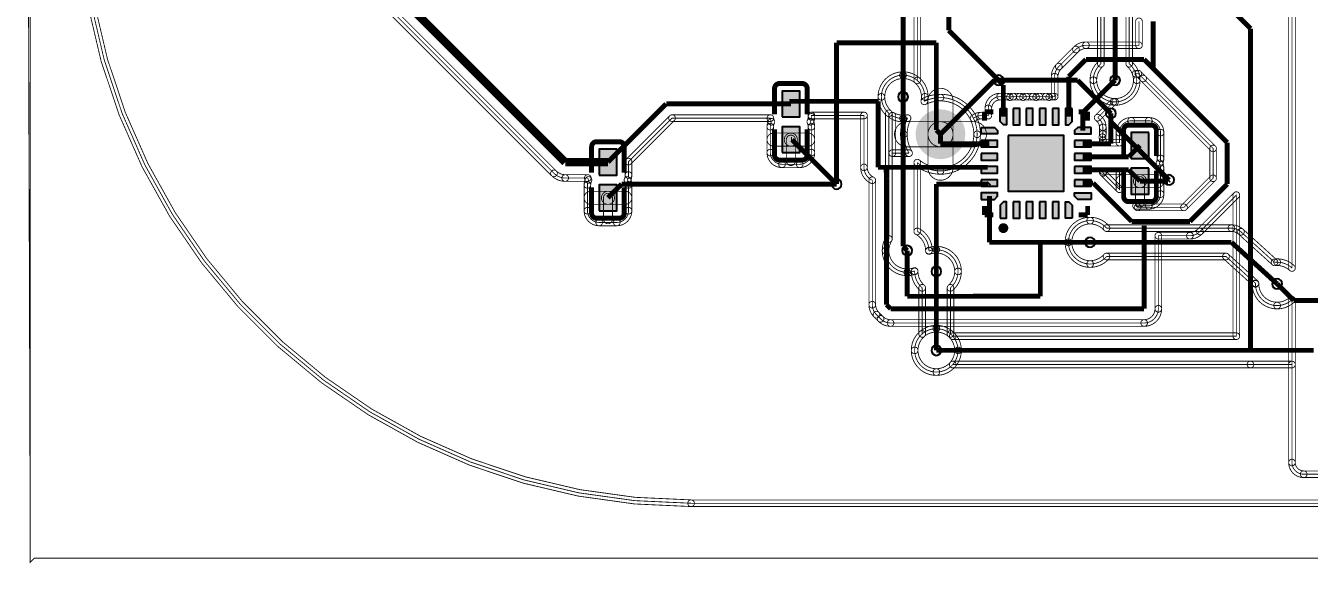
# Model space of a CAD drawing. Header units: millimetres. Extents: x -20.3 to 71.3, y -20.5 to 20.3.
# Drawn here: x -20.33 to 18.89, y -20.48 to -4.05 of the extents above; entities that cross this region are included whole.
import ezdxf

# ---------------------------------------------------------------- set-up
doc = ezdxf.new("R2010")
doc.units = ezdxf.units.MM
for name, color, linetype, true_color in [('Bottom Layer', 7, 'Continuous', 0x0000ff), ('Hole Layer', 7, 'Continuous', 0x222222), ('Top Layer', 7, 'Continuous', 0xff0000), ('Top Silkscreen Layer', 7, 'Continuous', 0xffcc00)]:
    doc.layers.add(name, color=color, linetype=linetype, true_color=true_color)

msp = doc.modelspace()

# ---------------------------------------------------------------- hatches: boundary and pattern name
at = {"layer": 'Bottom Layer'}
msp.add_hatch(color=256, dxfattribs=at).paths.add_polyline_path([(6.858, -7.366, 1), (8.382, -7.366, 1)])
at = {"layer": 'Hole Layer'}
msp.add_hatch(color=256, dxfattribs=at).paths.add_polyline_path([(7.163, -7.366, 1), (8.077, -7.366, 1)])
at = {"layer": 'Top Layer'}
for points in [[(2.778, -6.835), (3.318, -6.835), (3.318, -6.045), (2.778, -6.045)], [(6.858, -7.366, 1), (8.382, -7.366, 1)], [(9.441, -6.575), (9.641, -6.575), (9.641, -7.08), (9.541, -7.081), (9.441, -6.981)], [(9.841, -6.575), (9.841, -7.08), (10.041, -7.08), (10.041, -6.575)], [(10.241, -6.575), (10.241, -7.08), (10.441, -7.08), (10.441, -6.575)], [(10.641, -6.575), (10.641, -7.08), (10.841, -7.08), (10.841, -6.575)], [(11.041, -6.575), (11.041, -7.08), (11.241, -7.08), (11.241, -6.575)], [(11.641, -6.575), (11.441, -6.575), (11.441, -7.08), (11.541, -7.081), (11.641, -6.981)], [(2.778, -7.925), (3.318, -7.925), (3.318, -7.135), (2.778, -7.135)], [(8.861, -7.155), (9.267, -7.155), (9.367, -7.255), (9.366, -7.355), (8.861, -7.355)], [(9.691, -7.405), (9.691, -9.105), (11.391, -9.105), (11.391, -7.405)], [(12.221, -7.155), (11.815, -7.155), (11.715, -7.255), (11.716, -7.355), (12.221, -7.355)], [(13.986, -7.315), (13.446, -7.315), (13.446, -8.105), (13.986, -8.105)], [(-2.81, -8.613), (-2.27, -8.613), (-2.27, -7.823), (-2.81, -7.823)], [(8.861, -7.555), (8.861, -7.755), (9.366, -7.755), (9.366, -7.555)], [(11.716, -7.555), (11.716, -7.755), (12.221, -7.755), (12.221, -7.555)], [(8.861, -7.955), (8.861, -8.155), (9.366, -8.155), (9.366, -7.955)], [(11.716, -7.955), (11.716, -8.155), (12.221, -8.155), (12.221, -7.955)], [(8.861, -8.355), (8.861, -8.555), (9.366, -8.555), (9.366, -8.355)], [(11.716, -8.355), (11.716, -8.555), (12.221, -8.555), (12.221, -8.355)], [(13.986, -8.405), (13.446, -8.405), (13.446, -9.195), (13.986, -9.195)], [(-2.81, -9.703), (-2.27, -9.703), (-2.27, -8.913), (-2.81, -8.913)], [(8.861, -8.755), (8.861, -8.955), (9.366, -8.955), (9.366, -8.755)], [(11.716, -8.755), (11.716, -8.955), (12.221, -8.955), (12.221, -8.755)], [(8.861, -9.355), (9.267, -9.355), (9.367, -9.255), (9.366, -9.155), (8.861, -9.155)], [(12.221, -9.355), (11.816, -9.355), (11.716, -9.255), (11.716, -9.155), (12.221, -9.155)], [(9.441, -9.935), (9.641, -9.935), (9.641, -9.43), (9.541, -9.43), (9.441, -9.53)], [(9.841, -9.43), (9.841, -9.935), (10.041, -9.935), (10.041, -9.43)], [(10.241, -9.43), (10.241, -9.935), (10.441, -9.935), (10.441, -9.43)], [(10.641, -9.43), (10.641, -9.935), (10.841, -9.935), (10.841, -9.43)], [(11.041, -9.43), (11.041, -9.935), (11.241, -9.935), (11.241, -9.43)], [(11.641, -9.935), (11.441, -9.935), (11.441, -9.43), (11.541, -9.43), (11.641, -9.53)]]:
    msp.add_hatch(color=256, dxfattribs=at).paths.add_polyline_path(points)

# ---------------------------------------------------------------- linework, layer by layer
at = {"layer": 'Bottom Layer', "const_width": 0.0254}
msp.add_lwpolyline([(-20.32, 20.32), (71.12, 20.32), (71.12, -20.193), (71.247, -20.32), (-20.066, -20.32), (-20.193, -20.447)], close=True, dxfattribs=at)
for points in [[(0, -18.642, -0.414214), (-18.642, 0, -0.414188), (-0.002, 18.642), (0.392, 18.638), (0.392, 18.638, 0.0013), (0.393, 18.638), (0.393, 18.638, 0.0013), (0.395, 18.638, 0.037953), (0.449, 18.642), (49.999, 18.642), (50.166, 18.641, -0.411609), (68.642, 0, -0.414214), (50, -18.642, -0.000105), (49.992, -18.642), (49.96, -18.642), (49.96, -18.642, 0.000262), (49.96, -18.642, 0.004211), (49.954, -18.642), (0, -18.642)], [(18.258, 16.603, -1), (18.461, 16.603), (18.461, -11.454, -1), (18.258, -11.454)], [(12.291, -5.715, 0.414214), (12.954, -6.378, 0.414214), (13.617, -5.715, 0.218054), (13.387, -5.213), (13.387, -0.306), (15.957, 2.263, 0.378482), (16.538, 2.921, 0.414214), (15.875, 3.584, 0.414214), (15.212, 2.921, 0.060322), (15.231, 2.763), (12.648, 0.179), (12.648, 0.179, 0.198912), (12.521, -0.127), (12.521, -5.213, 0.218054)], [(0, -18.743, -0.414214), (-18.744, 0, -1), (-18.54, 0, 0.414214), (0, -18.54, -1)], [(12.419, -0.127, -1), (12.622, -0.127), (12.622, -5.213, -1), (12.419, -5.213)], [(13.489, -5.213, -1), (13.286, -5.213), (13.286, -0.306, -1), (13.489, -0.306)], [(12.189, -5.715, -0.218054), (12.454, -5.136, -1), (12.587, -5.29, 0.218054), (12.393, -5.715, -1)], [(13.454, -5.136, -0.218054), (13.719, -5.715, -1), (13.515, -5.715, 0.218054), (13.321, -5.29, -1)], [(5.712, -6.223, -0.414214), (6.477, -5.458, -1), (6.477, -5.662, 0.414214), (5.916, -6.223, -1)], [(6.477, -5.458, -0.414214), (7.242, -6.223, -1), (7.038, -6.223, 0.414214), (6.477, -5.662, -1)], [(7.493, -14.633, 0.414214), (8.156, -13.97, 0.218054), (7.926, -13.468), (7.926, -12.059, 0.218054), (8.156, -11.557, 0.414214), (7.493, -10.894, 0.087256), (7.267, -10.934, 0.004464), (7.267, -10.922, 0.279661), (6.91, -10.334), (6.91, -8.233, 0.173292), (7.62, -8.486, 0.414214), (8.74, -7.366, 0.414214), (7.62, -6.246, 0.114824), (7.125, -6.361, 0.052456), (7.14, -6.223, 0.414214), (6.477, -5.56, 0.414214), (5.814, -6.223, 0.218054), (6.044, -6.725), (6.044, -10.567, 0.142027), (5.941, -10.922, 0.414214), (6.604, -11.585, 0.087256), (6.83, -11.545, 0.004464), (6.83, -11.557, 0.218054), (7.06, -12.059), (7.06, -13.468, 0.218054), (6.83, -13.97, 0.414214)], [(12.954, -6.48, -0.414214), (12.189, -5.715, -1), (12.393, -5.715, 0.414214), (12.954, -6.276, -1)], [(13.719, -5.715, -0.414214), (12.954, -6.48, -1), (12.954, -6.276, 0.414214), (13.515, -5.715, -1)], [(5.977, -6.802, -0.218054), (5.712, -6.223, -1), (5.916, -6.223, 0.218054), (6.11, -6.648, -1)], [(7.242, -6.223, -0.052456), (7.225, -6.382, -1), (7.026, -6.34, 0.052456), (7.038, -6.223, -1)], [(7.081, -6.27, -0.114824), (7.62, -6.144, -1), (7.62, -6.347, 0.114824), (7.17, -6.452, -1)], [(8.004, -7.366, -1), (7.236, -7.366), (7.236, -6.345, -1), (8.004, -6.345)], [(7.62, -6.144, -0.414214), (8.842, -7.366, -1), (8.639, -7.366, 0.414214), (7.62, -6.347, -1)], [(5.942, -6.725, -1), (6.145, -6.725), (6.145, -10.567, -1), (5.942, -10.567)], [(7.62, -7.75, -1), (7.62, -6.982), (8.641, -6.982, -1), (8.641, -7.75)], [(7.236, -7.366, -1), (8.004, -7.366), (8.004, -8.387, -1), (7.236, -8.387)], [(8.842, -7.366, -0.414214), (7.62, -8.588, -1), (7.62, -8.385, 0.414214), (8.639, -7.366, -1)], [(6.809, -8.233, -1), (7.012, -8.233), (7.012, -10.334, -1), (6.809, -10.334)], [(7.62, -8.588, -0.173292), (6.846, -8.311, -1), (6.975, -8.154, 0.173292), (7.62, -8.385, -1)], [(11.427, -10.668, -0.414214), (12.192, -9.903, -1), (12.192, -10.107, 0.414214), (11.631, -10.668, -1)], [(12.192, -9.903, -0.218054), (12.771, -10.168, -1), (12.617, -10.301, 0.218054), (12.192, -10.107, -1)], [(12.694, -10.336, -1), (12.694, -10.133), (16.51, -10.133, -1), (16.51, -10.336)], [(16.51, -10.133, -0.186576), (16.87, -10.272, -1), (16.733, -10.423, 0.186576), (16.51, -10.336, -1)], [(5.839, -10.922, -0.142027), (5.958, -10.513, -1), (6.13, -10.622, 0.142027), (6.043, -10.922, -1)], [(6.957, -10.244, -0.279661), (7.369, -10.922, -1), (7.165, -10.922, 0.279661), (6.863, -10.424, -1)], [(12.192, -11.433, -0.414214), (11.427, -10.668, -1), (11.631, -10.668, 0.414214), (12.192, -11.229, -1)], [(16.733, -10.423, -1), (16.87, -10.272), (17.895, -11.205, -1), (17.759, -11.355)], [(16.733, -10.423, -1), (16.87, -10.272), (16.87, -10.272, -1), (16.733, -10.423)], [(6.604, -11.687, -0.414214), (5.839, -10.922, -1), (6.043, -10.922, 0.414214), (6.604, -11.483, -1)], [(7.232, -10.838, -0.087256), (7.493, -10.792, -1), (7.493, -10.996, 0.087256), (7.302, -11.029, -1)], [(7.369, -10.922, -0.004464), (7.368, -10.936, -1), (7.165, -10.932, 0.004464), (7.165, -10.922, -1)], [(7.493, -10.792, -0.414214), (8.258, -11.557, -1), (8.054, -11.557, 0.414214), (7.493, -10.996, -1)], [(12.771, -11.168, -0.218054), (12.192, -11.433, -1), (12.192, -11.229, 0.218054), (12.617, -11.035, -1)], [(12.694, -11.203, -1), (12.694, -11), (16.343, -11, -1), (16.343, -11.203)], [(16.274, -11.176, -1), (16.411, -11.026), (17.313, -11.846, -1), (17.176, -11.996)], [(17.815, -11.179, -0.030247), (17.907, -11.173, -1), (17.907, -11.377, 0.030247), (17.839, -11.381, -1)], [(17.907, -11.173, -0.190249), (18.429, -11.38, -1), (18.29, -11.528, 0.190249), (17.907, -11.377, -1)], [(6.865, -11.641, -0.087256), (6.604, -11.687, -1), (6.604, -11.483, 0.087256), (6.796, -11.45, -1)], [(6.728, -11.557, -0.004464), (6.729, -11.543, -1), (6.932, -11.547, 0.004464), (6.932, -11.557, -1)], [(6.993, -12.136, -0.218054), (6.728, -11.557, -1), (6.932, -11.557, 0.218054), (7.126, -11.982, -1)], [(8.258, -11.557, -0.218054), (7.993, -12.136, -1), (7.86, -11.982, 0.218054), (8.054, -11.557, -1)], [(6.958, -12.059, -1), (7.161, -12.059), (7.161, -13.468, -1), (6.958, -13.468)], [(8.028, -13.468, -1), (7.825, -13.468), (7.825, -12.059, -1), (8.028, -12.059)], [(17.142, -11.938, -0.006445), (17.143, -11.918, -1), (17.346, -11.924, 0.006445), (17.346, -11.938, -1)], [(17.907, -12.703, -0.414214), (17.142, -11.938, -1), (17.346, -11.938, 0.414214), (17.907, -12.499, -1)], [(18.429, -12.496, -0.190249), (17.907, -12.703, -1), (17.907, -12.499, 0.190249), (18.29, -12.348, -1)], [(18.258, -12.422, -1), (18.461, -12.422), (18.461, -17.397, -1), (18.258, -17.397)], [(6.728, -13.97, -0.218054), (6.993, -13.391, -1), (7.126, -13.545, 0.218054), (6.932, -13.97, -1)], [(7.993, -13.391, -0.218054), (8.258, -13.97, -1), (8.054, -13.97, 0.218054), (7.86, -13.545, -1)], [(7.493, -14.735, -0.414214), (6.728, -13.97, -1), (6.932, -13.97, 0.414214), (7.493, -14.531, -1)], [(8.258, -13.97, -0.414214), (7.493, -14.735, -1), (7.493, -14.531, 0.414214), (8.054, -13.97, -1)], [(18.461, -17.397, -1), (18.258, -17.397), (18.258, -17.397, -1), (18.461, -17.397)], [(18.718, -17.857, -0.414214), (18.258, -17.397, -1), (18.461, -17.397, 0.414214), (18.718, -17.654, -1)], [(18.718, -17.857, -1), (18.718, -17.654), (18.718, -17.654, -1), (18.718, -17.857)], [(18.718, -17.857, -1), (18.718, -17.654), (40.718, -17.654, -1), (40.718, -17.857)], [(0, -18.743, -1), (0, -18.54), (49.954, -18.54, -1), (49.954, -18.743)], [(0, -18.743, -1), (0, -18.54), (0, -18.54, -1), (0, -18.743)]]:
    msp.add_lwpolyline(points, format="xyb", close=True, dxfattribs=at)
msp.add_lwpolyline([(18.36, 16.603), (18.36, -11.454, 0.190249), (17.907, -11.275, 0.030247), (17.827, -11.28), (16.801, -10.348), (16.801, -10.348, 0.186576), (16.51, -10.235), (12.694, -10.235, 0.218054), (12.192, -10.005, 0.414214), (11.529, -10.668, 0.414214), (12.192, -11.331, 0.218054), (12.694, -11.101), (16.343, -11.101), (17.244, -11.921, 0.006445), (17.244, -11.938, 0.414214), (17.907, -12.601, 0.190249), (18.36, -12.422), (18.36, -17.397), (18.36, -17.397, 0.414214), (18.718, -17.755), (18.718, -17.755), (40.718, -17.755)], format="xyb", dxfattribs=at)
at = {"layer": 'Bottom Layer', "const_width": 0.15}
for points in [[(12.954, -5.715), (12.954, -0.127)], [(4.445, -8.89), (4.445, -4.572)], [(4.445, -4.572), (7.493, -4.572)], [(7.493, -4.572), (7.493, -7.239)], [(7.62, -7.366), (9.271, -5.715)], [(9.271, -5.715), (9.398, -5.715)], [(9.398, -5.715), (11.811, -5.715)], [(11.811, -5.715), (12.827, -6.731)], [(6.477, -6.223), (6.477, -10.795)], [(12.827, -6.731), (12.827, -6.985)], [(12.827, -6.985), (14.605, -8.763)], [(7.493, -7.239), (7.62, -7.366)], [(6.477, -10.795), (6.604, -10.922)], [(12.192, -10.668), (16.51, -10.668)], [(16.51, -10.668), (17.907, -11.938)], [(7.493, -11.557), (7.493, -13.97)]]:
    msp.add_lwpolyline(points, dxfattribs=at)
at = {"layer": 'Hole Layer'}
for points in [[(9.246, -5.715, 1), (9.55, -5.715, 1)], [(12.802, -5.715, 1), (13.106, -5.715, 1)], [(6.325, -6.223, 1), (6.629, -6.223, 1)], [(12.675, -6.731, 1), (12.979, -6.731, 1)], [(14.453, -8.763, 1), (14.757, -8.763, 1)], [(4.293, -8.89, 1), (4.597, -8.89, 1)], [(12.04, -10.668, 1), (12.344, -10.668, 1)], [(6.452, -10.922, 1), (6.756, -10.922, 1)], [(7.341, -11.557, 1), (7.645, -11.557, 1)], [(7.341, -13.97, 1), (7.645, -13.97, 1)]]:
    msp.add_lwpolyline(points, format="xyb", close=True, dxfattribs=at)
msp.add_lwpolyline([(17.755, -11.938, 1), (18.059, -11.938), (18.059, -11.938, 1), (17.755, -11.938)], format="xyb", dxfattribs=at)
at = {"layer": 'Top Layer', "const_width": 0.0254}
msp.add_lwpolyline([(-20.193, 20.32), (71.247, 20.32), (71.247, -20.32), (-20.066, -20.32), (-20.193, -20.447)], close=True, dxfattribs=at)
for points in [[(0, -18.642, -0.414214), (-18.642, 0, -0.414188), (-0.002, 18.642), (0.392, 18.638), (0.392, 18.638, 0.0013), (0.393, 18.638), (0.393, 18.638, 0.0013), (0.395, 18.638, 0.037953), (0.449, 18.642), (49.999, 18.642), (50.166, 18.641, -0.411609), (68.642, 0, -0.414214), (50, -18.642, -0.000105), (49.992, -18.642), (49.96, -18.642), (49.96, -18.642, 0.000262), (49.96, -18.642, 0.004211), (49.954, -18.642), (0, -18.642)], [(7.012, -5.721, -1), (6.809, -5.721), (6.809, 2.298, -1), (7.012, 2.298)], [(0, -18.743, -0.414214), (-18.744, 0, -1), (-18.54, 0, 0.414214), (0, -18.54, -1)], [(-10.119, -2.776, -1), (-9.975, -2.632), (-4.118, -8.489, -1), (-4.262, -8.633)], [(13.583, -3.916, -1), (13.786, -3.916), (13.786, -4.647, -1), (13.583, -4.647)], [(11.307, -5.37, -1), (11.163, -5.226), (11.687, -4.702, -1), (11.831, -4.846)], [(11.687, -4.702, -0.198912), (12.065, -4.545, -1), (12.065, -4.748, 0.198912), (11.831, -4.846, -1)], [(11.831, -4.846, -1), (11.687, -4.702), (11.687, -4.702, -1), (11.831, -4.846)], [(12.065, -4.748, -1), (12.065, -4.545), (13.684, -4.545, -1), (13.684, -4.748)], [(12.065, -4.748, -1), (12.065, -4.545), (12.065, -4.545, -1), (12.065, -4.748)], [(11.006, -5.604, -0.198912), (11.163, -5.226, -1), (11.307, -5.37, 0.198912), (11.209, -5.604, -1)], [(11.006, -5.604, -1), (11.209, -5.604), (11.209, -6.217, -1), (11.006, -6.217)], [(11.307, -5.37, -1), (11.163, -5.226), (11.163, -5.226, -1), (11.307, -5.37)], [(13.682, -5.482, -0.077503), (13.719, -5.715, -1), (13.515, -5.715, 0.077503), (13.489, -5.544, -1)], [(13.585, -5.615, -1), (13.585, -5.412), (13.664, -5.412, -1), (13.664, -5.615)], [(13.592, -5.585, -1), (13.735, -5.441), (13.883, -5.589, -1), (13.739, -5.733)], [(6.977, -5.644, -0.218054), (7.242, -6.223, -1), (7.038, -6.223, 0.218054), (6.844, -5.798, -1)], [(15.95, -8.711), (15.061, -9.6), (13.641, -9.6), (13.595, -9.553), (13.986, -9.553, 0.414214), (14.344, -9.195), (14.344, -8.405, 0.108489), (14.311, -8.255, 0.108489), (14.344, -8.105), (14.344, -7.315, 0.414214), (13.986, -6.957), (13.446, -6.957, 0.414214), (13.088, -7.315), (13.088, -7.622), (12.579, -7.622), (12.579, -7.555, 0.070896), (12.565, -7.455, 0.07083), (12.579, -7.355), (12.579, -7.155, 0.248197), (12.423, -6.859), (12.905, -6.376, 0.018345), (12.954, -6.378, 0.414214), (13.617, -5.715, 0.077503), (13.585, -5.513), (13.664, -5.513), (13.811, -5.661), (15.95, -7.799)], [(13.719, -5.715, -0.414214), (12.954, -6.48, -1), (12.954, -6.276, 0.414214), (13.515, -5.715, -1)], [(13.739, -5.733, -1), (13.883, -5.589), (16.022, -7.728, -1), (15.878, -7.871)], [(7.242, -6.223, -0.052456), (7.225, -6.382, -1), (7.026, -6.34, 0.052456), (7.038, -6.223, -1)], [(7.081, -6.27, -0.114824), (7.62, -6.144, -1), (7.62, -6.347, 0.114824), (7.17, -6.452, -1)], [(8.004, -7.366, -1), (7.236, -7.366), (7.236, -6.345, -1), (8.004, -6.345)], [(7.62, -6.144, -0.288479), (8.722, -6.837, -1), (8.538, -6.925, 0.288479), (7.62, -6.347, -1)], [(8.981, -6.575, -0.414214), (9.441, -6.115, -1), (9.441, -6.318, 0.414214), (9.184, -6.575, -1)], [(9.441, -6.318, -1), (9.441, -6.115), (9.641, -6.115, -1), (9.641, -6.318)], [(9.441, -6.318, -1), (9.441, -6.115), (9.441, -6.115, -1), (9.441, -6.318)], [(9.641, -6.115, -0.070883), (9.769, -6.134, -1), (9.713, -6.329, 0.070883), (9.641, -6.318, -1)], [(9.641, -6.318, -1), (9.641, -6.115), (9.641, -6.115, -1), (9.641, -6.318)], [(9.713, -6.134, -0.070883), (9.841, -6.115, -1), (9.841, -6.318, 0.070883), (9.769, -6.329, -1)], [(9.841, -6.318, -1), (9.841, -6.115), (10.041, -6.115, -1), (10.041, -6.318)], [(9.841, -6.318, -1), (9.841, -6.115), (9.841, -6.115, -1), (9.841, -6.318)], [(10.041, -6.115, -0.070883), (10.169, -6.134, -1), (10.113, -6.329, 0.070883), (10.041, -6.318, -1)], [(10.041, -6.318, -1), (10.041, -6.115), (10.041, -6.115, -1), (10.041, -6.318)], [(10.113, -6.134, -0.070883), (10.241, -6.115, -1), (10.241, -6.318, 0.070883), (10.169, -6.329, -1)], [(10.241, -6.318, -1), (10.241, -6.115), (10.441, -6.115, -1), (10.441, -6.318)], [(10.241, -6.318, -1), (10.241, -6.115), (10.241, -6.115, -1), (10.241, -6.318)], [(10.441, -6.115, -0.070791), (10.569, -6.134, -1), (10.513, -6.329, 0.070791), (10.441, -6.318, -1)], [(10.441, -6.318, -1), (10.441, -6.115), (10.441, -6.115, -1), (10.441, -6.318)], [(10.513, -6.134, -0.070791), (10.641, -6.115, -1), (10.641, -6.318, 0.070791), (10.569, -6.329, -1)], [(10.641, -6.318, -1), (10.641, -6.115), (10.841, -6.115, -1), (10.841, -6.318)], [(10.641, -6.318, -1), (10.641, -6.115), (10.641, -6.115, -1), (10.641, -6.318)], [(10.841, -6.115, -0.070883), (10.969, -6.134, -1), (10.913, -6.329, 0.070883), (10.841, -6.318, -1)], [(10.841, -6.318, -1), (10.841, -6.115), (10.841, -6.115, -1), (10.841, -6.318)], [(10.913, -6.134, -0.070883), (11.041, -6.115, -1), (11.041, -6.318, 0.070883), (10.969, -6.329, -1)], [(11.041, -6.318, -1), (11.041, -6.115), (11.108, -6.115, -1), (11.108, -6.318)], [(11.041, -6.318, -1), (11.041, -6.115), (11.041, -6.115, -1), (11.041, -6.318)], [(12.494, -6.931, -1), (12.351, -6.787), (12.834, -6.304, -1), (12.977, -6.448)], [(12.954, -6.48, -0.018345), (12.898, -6.477, -1), (12.913, -6.275, 0.018345), (12.954, -6.276, -1)], [(8.981, -6.575, -1), (9.184, -6.575), (9.184, -6.797, -1), (8.981, -6.797)], [(-1.84, -8.274, -1), (-1.984, -8.131), (-0.654, -6.801, -1), (-0.511, -6.945)], [(-0.583, -6.975, -1), (-0.583, -6.771), (2.422, -6.771, -1), (2.422, -6.975)], [(2.318, -7.135, -0.108489), (2.361, -6.942, -1), (2.545, -7.028, 0.108489), (2.521, -7.135, -1)], [(2.318, -7.135, -1), (2.521, -7.135), (2.521, -7.135, -1), (2.318, -7.135)], [(2.318, -7.135, -1), (2.521, -7.135), (2.521, -7.925, -1), (2.318, -7.925)], [(2.361, -7.028, -0.081604), (2.321, -6.884, -1), (2.523, -6.862, 0.081604), (2.545, -6.942, -1)], [(3.778, -6.835, -0.108489), (3.735, -7.028, -1), (3.551, -6.942, 0.108489), (3.575, -6.835, -1)], [(3.735, -6.942, -0.108489), (3.778, -7.135, -1), (3.575, -7.135, 0.108489), (3.551, -7.028, -1)], [(3.778, -6.835, -1), (3.575, -6.835), (3.575, -6.793, -1), (3.778, -6.793)], [(3.676, -6.895, -1), (3.676, -6.692), (5.282, -6.692, -1), (5.282, -6.895)], [(3.778, -6.835, -1), (3.575, -6.835), (3.575, -6.835, -1), (3.778, -6.835)], [(3.778, -7.925, -1), (3.575, -7.925), (3.575, -7.135, -1), (3.778, -7.135)], [(3.778, -7.135, -1), (3.575, -7.135), (3.575, -7.135, -1), (3.778, -7.135)], [(5.18, -6.793, -1), (5.383, -6.793), (5.383, -8.377, -1), (5.18, -8.377)], [(6.25, -7.944, -1), (6.047, -7.944), (6.047, -6.799, -1), (6.25, -6.799)], [(6.477, -6.988, -0.130494), (6.098, -6.887, -1), (6.199, -6.71, 0.130494), (6.477, -6.784, -1)], [(6.5, -7.366, 0.136321), (6.66, -7.944), (6.148, -7.944), (6.148, -6.799, 0.130494), (6.477, -6.886, 0.052456), (6.615, -6.871, 0.114824)], [(6.599, -7.75, -1), (6.599, -6.982), (7.62, -6.982, -1), (7.62, -7.75)], [(6.636, -6.971, -0.052456), (6.477, -6.988, -1), (6.477, -6.784, 0.052456), (6.594, -6.772, -1)], [(6.398, -7.366, -0.114824), (6.524, -6.827, -1), (6.706, -6.916, 0.114824), (6.601, -7.366, -1)], [(8.564, -6.804, -0.177186), (8.861, -6.695, -1), (8.861, -6.898, 0.177186), (8.695, -6.959, -1)], [(8.861, -6.898, -1), (8.861, -6.695), (9.083, -6.695, -1), (9.083, -6.898)], [(8.861, -6.898, -1), (8.861, -6.695), (8.861, -6.695, -1), (8.861, -6.898)], [(12.48, -6.775, -0.248197), (12.681, -7.155, -1), (12.478, -7.155, 0.248197), (12.365, -6.943, -1)], [(12.681, -7.355, -1), (12.478, -7.355), (12.478, -7.155, -1), (12.681, -7.155)], [(12.986, -7.315, -0.414214), (13.446, -6.855, -1), (13.446, -7.058, 0.414214), (13.189, -7.315, -1)], [(13.446, -7.058, -1), (13.446, -6.855), (13.986, -6.855, -1), (13.986, -7.058)], [(13.986, -6.855, -0.414214), (14.446, -7.315, -1), (14.243, -7.315, 0.414214), (13.986, -7.058, -1)], [(2.519, -7.73, -1), (2.519, -7.33), (3.048, -7.33, -1), (3.048, -7.73)], [(3.048, -7.73, -1), (3.048, -7.33), (3.577, -7.33, -1), (3.577, -7.73)], [(2.91, -7.53, -1), (3.186, -7.53), (3.186, -8.184, -1), (2.91, -8.184)], [(6.573, -7.996, -0.136321), (6.398, -7.366, -1), (6.601, -7.366, 0.136321), (6.747, -7.891, -1)], [(12.681, -7.355, -0.07083), (12.662, -7.483, -1), (12.467, -7.427, 0.07083), (12.478, -7.355, -1)], [(12.662, -7.427, -0.070896), (12.681, -7.555, -1), (12.478, -7.555, 0.070896), (12.467, -7.483, -1)], [(12.681, -7.622, -1), (12.478, -7.622), (12.478, -7.555, -1), (12.681, -7.555)], [(12.986, -7.315, -1), (13.189, -7.315), (13.189, -7.622, -1), (12.986, -7.622)], [(14.243, -7.315, -1), (14.446, -7.315), (14.446, -8.105, -1), (14.243, -8.105)], [(2.318, -7.925, -1), (2.521, -7.925), (2.521, -7.925, -1), (2.318, -7.925)], [(2.778, -8.385, -0.414214), (2.318, -7.925, -1), (2.521, -7.925, 0.414214), (2.778, -8.182, -1)], [(3.778, -7.925, -0.414214), (3.318, -8.385, -1), (3.318, -8.182, 0.414214), (3.575, -7.925, -1)], [(3.778, -7.925, -1), (3.575, -7.925), (3.575, -7.925, -1), (3.778, -7.925)], [(6.148, -8.045, -1), (6.148, -7.842), (6.66, -7.842, -1), (6.66, -8.045)], [(12.579, -7.724, -1), (12.579, -7.52), (13.088, -7.52, -1), (13.088, -7.724)], [(15.848, -7.799, -1), (16.051, -7.799), (16.051, -8.711, -1), (15.848, -8.711)], [(-1.81, -8.613, -1), (-2.013, -8.613), (-2.013, -8.202, -1), (-1.81, -8.202)], [(2.778, -8.385, -1), (2.778, -8.182), (3.318, -8.182, -1), (3.318, -8.385)], [(14.446, -8.105, -0.108489), (14.403, -8.298, -1), (14.219, -8.212, 0.108489), (14.243, -8.105, -1)], [(14.403, -8.212, -0.108489), (14.446, -8.405, -1), (14.243, -8.405, 0.108489), (14.219, -8.298, -1)], [(-4.262, -8.633, -1), (-4.118, -8.489), (-4.118, -8.489, -1), (-4.262, -8.633)], [(-3.847, -8.805, -0.198912), (-4.262, -8.633, -1), (-4.118, -8.489, 0.198912), (-3.847, -8.601, -1)], [(-3.847, -8.805, -1), (-3.847, -8.601), (-3.847, -8.601, -1), (-3.847, -8.805)], [(-3.847, -8.805, -1), (-3.847, -8.601), (-3.157, -8.601, -1), (-3.157, -8.805)], [(-3.227, -8.806, -0.044527), (-3.255, -8.729, -1), (-3.058, -8.678, 0.044527), (-3.043, -8.72, -1)], [(-1.81, -8.613, -0.108489), (-1.853, -8.806, -1), (-2.037, -8.72, 0.108489), (-2.013, -8.613, -1)], [(5.18, -8.377, -1), (5.383, -8.377), (5.383, -8.377, -1), (5.18, -8.377)], [(5.494, -8.864, -0.294169), (5.18, -8.377, -1), (5.383, -8.377, 0.294169), (5.578, -8.679, -1)], [(12.681, -8.538, -1), (12.478, -8.538), (12.478, -8.488, -1), (12.681, -8.488)], [(12.579, -8.59, -1), (12.579, -8.387), (13.088, -8.387, -1), (13.088, -8.59)], [(12.648, -8.464, -0.00891), (12.662, -8.477, -1), (12.518, -8.621, 0.00891), (12.51, -8.612, -1)], [(12.518, -8.621, -1), (12.662, -8.477), (13.16, -8.974, -1), (13.016, -9.118)], [(12.518, -8.621, -1), (12.662, -8.477), (12.662, -8.477, -1), (12.518, -8.621)], [(13.088, -9.046), (12.59, -8.549), (12.59, -8.549, 0.00891), (12.579, -8.538), (12.579, -8.488), (13.088, -8.488)], [(12.986, -8.488, -1), (13.189, -8.488), (13.189, -9.046, -1), (12.986, -9.046)], [(13.187, -9, -1), (13.187, -8.6), (13.716, -8.6, -1), (13.716, -9)], [(13.716, -9, -1), (13.716, -8.6), (14.245, -8.6, -1), (14.245, -9)], [(14.446, -9.195, -1), (14.243, -9.195), (14.243, -8.405, -1), (14.446, -8.405)], [(15.132, -9.672, -1), (14.989, -9.528), (15.878, -8.639, -1), (16.022, -8.782)], [(-3.27, -8.913, -0.108489), (-3.227, -8.72, -1), (-3.043, -8.806, 0.108489), (-3.067, -8.913, -1)], [(-3.067, -9.703, -1), (-3.27, -9.703), (-3.27, -8.913, -1), (-3.067, -8.913)], [(-1.853, -8.72, -0.108489), (-1.81, -8.913, -1), (-2.013, -8.913, 0.108489), (-2.037, -8.806, -1)], [(-1.81, -9.703, -1), (-2.013, -9.703), (-2.013, -8.913, -1), (-1.81, -8.913)], [(5.434, -8.771, -1), (5.637, -8.771), (5.637, -12.573, -1), (5.434, -12.573)], [(13.578, -8.8, -1), (13.854, -8.8), (13.854, -9.454, -1), (13.578, -9.454)], [(-3.069, -9.508, -1), (-3.069, -9.108), (-2.54, -9.108, -1), (-2.54, -9.508)], [(-2.54, -9.508, -1), (-2.54, -9.108), (-2.011, -9.108, -1), (-2.011, -9.508)], [(-2.678, -9.308, -1), (-2.402, -9.308), (-2.402, -9.962, -1), (-2.678, -9.962)], [(14.446, -9.195, -0.414214), (13.986, -9.655, -1), (13.986, -9.452, 0.414214), (14.243, -9.195, -1)], [(15.618, -10.411, -1), (15.474, -10.267), (16.587, -9.155, -1), (16.731, -9.298)], [(16.558, -9.226, -1), (16.761, -9.226), (16.761, -13.537, -1), (16.558, -13.537)], [(-2.81, -10.163, -0.414214), (-3.27, -9.703, -1), (-3.067, -9.703, 0.414214), (-2.81, -9.96, -1)], [(-1.81, -9.703, -0.414214), (-2.27, -10.163, -1), (-2.27, -9.96, 0.414214), (-2.013, -9.703, -1)], [(13.523, -9.625, -1), (13.667, -9.481), (13.713, -9.528, -1), (13.57, -9.672)], [(13.595, -9.655, -1), (13.595, -9.452), (13.986, -9.452, -1), (13.986, -9.655)], [(13.641, -9.701, -1), (13.641, -9.498), (15.061, -9.498, -1), (15.061, -9.701)], [(-2.81, -10.163, -1), (-2.81, -9.96), (-2.27, -9.96, -1), (-2.27, -10.163)], [(14.378, -12.7, -1), (14.175, -12.7), (14.175, -10.466, -1), (14.378, -10.466)], [(14.276, -10.568, -1), (14.276, -10.365), (15.24, -10.365, -1), (15.24, -10.568)], [(15.618, -10.411, -0.198912), (15.24, -10.568, -1), (15.24, -10.365, 0.198912), (15.474, -10.267, -1)], [(15.24, -10.568, -1), (15.24, -10.365), (15.24, -10.365, -1), (15.24, -10.568)], [(5.434, -12.573, -1), (5.637, -12.573), (5.637, -12.573, -1), (5.434, -12.573)], [(5.591, -12.951, -0.198912), (5.434, -12.573, -1), (5.637, -12.573, 0.198912), (5.735, -12.807, -1)], [(5.591, -12.951, -1), (5.735, -12.807), (5.862, -12.934, -1), (5.718, -13.078)], [(5.718, -13.078, -1), (5.862, -12.934), (5.862, -12.934, -1), (5.718, -13.078)], [(6.096, -13.235, -0.198912), (5.718, -13.078, -1), (5.862, -12.934, 0.198912), (6.096, -13.032, -1)], [(14.378, -12.7, -0.414214), (13.843, -13.235, -1), (13.843, -13.032, 0.414214), (14.175, -12.7, -1)], [(6.096, -13.235, -1), (6.096, -13.032), (13.843, -13.032, -1), (13.843, -13.235)], [(6.728, -13.97, -0.414214), (7.493, -13.205, -1), (7.493, -13.409, 0.414214), (6.932, -13.97, -1)], [(7.493, -13.205, -0.218054), (8.072, -13.47, -1), (7.918, -13.603, 0.218054), (7.493, -13.409, -1)], [(13.843, -13.235, -1), (13.843, -13.032), (13.843, -13.032, -1), (13.843, -13.235)], [(7.995, -13.638, -1), (7.995, -13.435), (16.659, -13.435, -1), (16.659, -13.638)], [(7.493, -14.735, -0.414214), (6.728, -13.97, -1), (6.932, -13.97, 0.414214), (7.493, -14.531, -1)], [(8.072, -14.47, -0.218054), (7.493, -14.735, -1), (7.493, -14.531, 0.218054), (7.918, -14.337, -1)], [(7.995, -14.505, -1), (7.995, -14.302), (17.092, -14.302, -1), (17.092, -14.505)], [(17.092, -14.505, -1), (17.092, -14.302), (18.36, -14.302, -1), (18.36, -14.505)], [(18.258, -14.403, -1), (18.461, -14.403), (18.461, -17.397, -1), (18.258, -17.397)], [(18.461, -17.397, -1), (18.258, -17.397), (18.258, -17.397, -1), (18.461, -17.397)], [(18.718, -17.857, -0.414214), (18.258, -17.397, -1), (18.461, -17.397, 0.414214), (18.718, -17.654, -1)], [(18.718, -17.857, -1), (18.718, -17.654), (18.718, -17.654, -1), (18.718, -17.857)], [(18.718, -17.857, -1), (18.718, -17.654), (40.718, -17.654, -1), (40.718, -17.857)], [(0, -18.743, -1), (0, -18.54), (49.954, -18.54, -1), (49.954, -18.743)], [(0, -18.743, -1), (0, -18.54), (0, -18.54, -1), (0, -18.743)]]:
    msp.add_lwpolyline(points, format="xyb", close=True, dxfattribs=at)
at = {"layer": 'Top Layer'}
for points, const_width in [([(7.874, 3.556), (7.874, -4.191)], 0.15), ([(6.477, 3.429), (6.477, -6.223)], 0.15), ([(-9.704, -2.361), (-3.847, -8.218)], 0.254), ([(17.092, -4.138), (16.002, -3.048)], 0.15), ([(14.118, -5.355), (14.118, -3.916)], 0.15), ([(7.874, -4.191), (9.398, -5.715)], 0.15), ([(17.092, -13.97), (17.092, -4.138)], 0.15), ([(11.541, -5.604), (12.065, -5.08)], 0.15), ([(12.065, -5.08), (13.843, -5.08)], 0.15), ([(13.843, -5.08), (16.383, -7.62)], 0.15), ([(9.541, -5.858), (9.398, -5.715)], 0.15), ([(9.541, -6.828), (9.541, -5.858)], 0.15), ([(11.541, -6.828), (11.541, -5.604)], 0.15), ([(11.969, -6.701), (12.954, -5.715)], 0.15), ([(-2.54, -8.218), (-0.762, -6.44)], 0.15), ([(-0.762, -6.44), (3.048, -6.44)], 0.15), ([(3, -6.36), (5.715, -6.36)], 0.15), ([(5.715, -6.36), (5.715, -8.377)], 0.15), ([(11.969, -7.255), (11.969, -6.701)], 0.15), ([(12.827, -7.656), (12.827, -6.731)], 0.15), ([(7.62, -7.656), (7.62, -7.366)], 0.15), ([(3.048, -7.53), (3.085, -7.53)], 0.15), ([(3.085, -7.53), (4.445, -8.89)], 0.15), ([(9.114, -7.656), (7.62, -7.656)], 0.15), ([(11.969, -7.656), (12.827, -7.656)], 0.15), ([(13.371, -8.055), (13.716, -7.71)], 0.15), ([(16.383, -7.62), (16.383, -8.89)], 0.15), ([(-3.847, -8.218), (-2.54, -8.218)], 0.254), ([(11.969, -8.055), (13.371, -8.055)], 0.15), ([(5.715, -8.377), (9.065, -8.377)], 0.15), ([(5.959, -8.377), (5.969, -8.709)], 0.15), ([(11.969, -8.455), (13.371, -8.455)], 0.15), ([(13.371, -8.455), (13.716, -8.8)], 0.15), ([(-2.54, -9.308), (-2.122, -8.89)], 0.15), ([(-2.122, -8.89), (4.445, -8.89)], 0.15), ([(5.969, -8.709), (5.969, -12.573)], 0.15), ([(9.078, -8.89), (7.493, -8.89)], 0.15), ([(7.493, -8.89), (7.493, -11.557)], 0.15), ([(9.114, -8.855), (9.078, -8.89)], 0.15), ([(12.284, -8.855), (11.969, -8.855)], 0.15), ([(13.462, -10.033), (12.284, -8.855)], 0.15), ([(13.716, -8.8), (14.568, -8.8)], 0.15), ([(14.568, -8.8), (14.605, -8.763)], 0.15), ([(16.383, -8.89), (15.24, -10.033)], 0.15), ([(9.114, -9.255), (9.114, -10.668)], 0.15), ([(15.24, -10.033), (13.462, -10.033)], 0.15), ([(13.843, -12.7), (13.843, -10.16)], 0.15), ([(6.604, -10.922), (6.604, -12.319)], 0.15), ([(9.114, -10.668), (12.192, -10.668)], 0.15), ([(10.671, -12.316), (10.671, -10.668)], 0.15), ([(18.415, -12.446), (17.907, -11.938)], 0.15), ([(5.969, -12.573), (6.096, -12.7)], 0.15), ([(6.604, -12.319), (10.671, -12.316)], 0.15), ([(20.039, -12.446), (18.415, -12.446)], 0.15), ([(6.096, -12.7), (13.843, -12.7)], 0.15), ([(19.023, -13.97), (7.493, -13.97)], 0.15)]:
    msp.add_lwpolyline(points, dxfattribs=dict(at, const_width=const_width))
at = {"layer": 'Top Layer', "const_width": 0.0254}
for points in [[(13.684, -3.916), (13.684, -4.647), (12.065, -4.647), (12.065, -4.647, 0.198912), (11.759, -4.774), (11.759, -4.774), (11.235, -5.298), (11.235, -5.298, 0.198912), (11.108, -5.604), (11.108, -6.217), (11.041, -6.217), (11.041, -6.217, 0.070883), (10.941, -6.231, 0.070883), (10.841, -6.217), (10.841, -6.217), (10.641, -6.217), (10.641, -6.217, 0.070791), (10.541, -6.231, 0.070791), (10.441, -6.217), (10.441, -6.217), (10.241, -6.217), (10.241, -6.217, 0.070883), (10.141, -6.231, 0.070883), (10.041, -6.217), (10.041, -6.217), (9.841, -6.217), (9.841, -6.217, 0.070883), (9.741, -6.231, 0.070883), (9.641, -6.217), (9.641, -6.217), (9.441, -6.217), (9.441, -6.217, 0.414214), (9.083, -6.575), (9.083, -6.797), (8.861, -6.797), (8.861, -6.797, 0.177186), (8.63, -6.881, 0.288479), (7.62, -6.246, 0.114824), (7.125, -6.361, 0.052456), (7.14, -6.223, 0.218054), (6.91, -5.721), (6.91, 2.298)], [(-10.047, -2.704), (-4.19, -8.561), (-4.19, -8.561, 0.198912), (-3.847, -8.703), (-3.847, -8.703), (-3.157, -8.703, 0.044527), (-3.135, -8.763, 0.108489), (-3.168, -8.913), (-3.168, -9.703, 0.414214), (-2.81, -10.061), (-2.27, -10.061, 0.414214), (-1.912, -9.703), (-1.912, -8.913, 0.108489), (-1.945, -8.763, 0.108489), (-1.912, -8.613), (-1.912, -8.202), (-0.583, -6.873), (2.422, -6.873, 0.081604), (2.453, -6.985, 0.108489), (2.42, -7.135), (2.42, -7.135), (2.42, -7.925), (2.42, -7.925, 0.414214), (2.778, -8.283), (3.318, -8.283, 0.414214), (3.676, -7.925), (3.676, -7.925), (3.676, -7.135), (3.676, -7.135, 0.108489), (3.643, -6.985, 0.108489), (3.676, -6.835), (3.676, -6.835), (3.676, -6.793), (5.282, -6.793), (5.282, -8.377), (5.282, -8.377, 0.294169), (5.536, -8.771), (5.536, -12.573), (5.536, -12.573, 0.198912), (5.663, -12.879), (5.79, -13.006), (5.79, -13.006, 0.198912), (6.096, -13.133), (13.843, -13.133), (13.843, -13.133, 0.414214), (14.276, -12.7), (14.276, -10.466), (15.24, -10.466), (15.24, -10.466, 0.198912), (15.546, -10.339), (16.659, -9.226), (16.659, -13.537), (7.995, -13.537, 0.218054), (7.493, -13.307, 0.414214), (6.83, -13.97, 0.414214), (7.493, -14.633, 0.218054), (7.995, -14.403), (17.092, -14.403), (18.36, -14.403), (18.36, -17.397), (18.36, -17.397, 0.414214), (18.718, -17.755), (18.718, -17.755), (40.718, -17.755)]]:
    msp.add_lwpolyline(points, format="xyb", dxfattribs=at)
at = {"layer": 'Top Layer'}
for points in [[(2.778, -6.835), (3.318, -6.835), (3.318, -6.045), (2.778, -6.045)], [(9.441, -6.575), (9.641, -6.575), (9.641, -7.08), (9.541, -7.081), (9.441, -6.981)], [(9.841, -6.575), (9.841, -7.08), (10.041, -7.08), (10.041, -6.575)], [(10.241, -6.575), (10.241, -7.08), (10.441, -7.08), (10.441, -6.575)], [(10.641, -6.575), (10.641, -7.08), (10.841, -7.08), (10.841, -6.575)], [(11.041, -6.575), (11.041, -7.08), (11.241, -7.08), (11.241, -6.575)], [(11.641, -6.575), (11.441, -6.575), (11.441, -7.08), (11.541, -7.081), (11.641, -6.981)], [(2.778, -7.925), (3.318, -7.925), (3.318, -7.135), (2.778, -7.135)], [(8.861, -7.155), (9.267, -7.155), (9.367, -7.255), (9.366, -7.355), (8.861, -7.355)], [(9.691, -7.405), (9.691, -9.105), (11.391, -9.105), (11.391, -7.405)], [(12.221, -7.155), (11.815, -7.155), (11.715, -7.255), (11.716, -7.355), (12.221, -7.355)], [(13.986, -7.315), (13.446, -7.315), (13.446, -8.105), (13.986, -8.105)], [(-2.81, -8.613), (-2.27, -8.613), (-2.27, -7.823), (-2.81, -7.823)], [(8.861, -7.555), (8.861, -7.755), (9.366, -7.755), (9.366, -7.555)], [(11.716, -7.555), (11.716, -7.755), (12.221, -7.755), (12.221, -7.555)], [(8.861, -7.955), (8.861, -8.155), (9.366, -8.155), (9.366, -7.955)], [(11.716, -7.955), (11.716, -8.155), (12.221, -8.155), (12.221, -7.955)], [(8.861, -8.355), (8.861, -8.555), (9.366, -8.555), (9.366, -8.355)], [(11.716, -8.355), (11.716, -8.555), (12.221, -8.555), (12.221, -8.355)], [(13.986, -8.405), (13.446, -8.405), (13.446, -9.195), (13.986, -9.195)], [(-2.81, -9.703), (-2.27, -9.703), (-2.27, -8.913), (-2.81, -8.913)], [(8.861, -8.755), (8.861, -8.955), (9.366, -8.955), (9.366, -8.755)], [(11.716, -8.755), (11.716, -8.955), (12.221, -8.955), (12.221, -8.755)], [(8.861, -9.355), (9.267, -9.355), (9.367, -9.255), (9.366, -9.155), (8.861, -9.155)], [(12.221, -9.355), (11.816, -9.355), (11.716, -9.255), (11.716, -9.155), (12.221, -9.155)], [(9.441, -9.935), (9.641, -9.935), (9.641, -9.43), (9.541, -9.43), (9.441, -9.53)], [(9.841, -9.43), (9.841, -9.935), (10.041, -9.935), (10.041, -9.43)], [(10.241, -9.43), (10.241, -9.935), (10.441, -9.935), (10.441, -9.43)], [(10.641, -9.43), (10.641, -9.935), (10.841, -9.935), (10.841, -9.43)], [(11.041, -9.43), (11.041, -9.935), (11.241, -9.935), (11.241, -9.43)], [(11.641, -9.935), (11.441, -9.935), (11.441, -9.43), (11.541, -9.43), (11.641, -9.53)]]:
    msp.add_lwpolyline(points, close=True, dxfattribs=at)
at = {"layer": 'Top Silkscreen Layer', "const_width": 0.152}
for points in [[(2.702, -5.816, 0.414214), (2.549, -5.969)], [(2.702, -5.816, 0.414214), (2.549, -5.969)], [(3.547, -5.969, 0.414214), (3.394, -5.816)], [(3.547, -5.969, 0.414214), (3.394, -5.816)], [(13.217, -7.239, -0.414214), (13.37, -7.086)], [(13.217, -7.239, -0.414214), (13.37, -7.086)], [(14.062, -7.086, -0.414214), (14.215, -7.239)], [(14.062, -7.086, -0.414214), (14.215, -7.239)], [(-2.886, -7.594, 0.414214), (-3.039, -7.747)], [(-2.886, -7.594, 0.414214), (-3.039, -7.747)], [(-2.041, -7.747, 0.414214), (-2.194, -7.594)], [(-2.041, -7.747, 0.414214), (-2.194, -7.594)], [(2.702, -8.154, -0.414214), (2.549, -8.001)], [(2.702, -8.154, -0.414214), (2.549, -8.001)], [(3.547, -8.001, -0.414214), (3.394, -8.154)], [(3.547, -8.001, -0.414214), (3.394, -8.154)], [(13.217, -9.271, 0.414214), (13.37, -9.424)], [(13.217, -9.271, 0.414214), (13.37, -9.424)], [(14.062, -9.424, 0.414214), (14.215, -9.271)], [(14.062, -9.424, 0.414214), (14.215, -9.271)], [(-2.886, -9.932, -0.414214), (-3.039, -9.779)], [(-2.886, -9.932, -0.414214), (-3.039, -9.779)], [(-2.041, -9.779, -0.414214), (-2.194, -9.932)], [(-2.041, -9.779, -0.414214), (-2.194, -9.932)]]:
    msp.add_lwpolyline(points, format="xyb", dxfattribs=at)
for points in [[(3.394, -5.816), (2.702, -5.816)], [(3.394, -5.816), (2.702, -5.816)], [(2.549, -5.969), (2.549, -6.759)], [(2.549, -5.969), (2.549, -6.759)], [(3.547, -6.759), (3.547, -5.969)], [(3.547, -6.759), (3.547, -5.969)], [(8.965, -6.953), (8.965, -6.679)], [(8.965, -6.679), (9.239, -6.679)], [(8.965, -6.953), (8.965, -6.679)], [(8.965, -6.679), (9.239, -6.679)], [(12.117, -6.679), (11.844, -6.679)], [(12.117, -6.679), (11.844, -6.679)], [(12.117, -6.953), (12.117, -6.679)], [(12.117, -6.953), (12.117, -6.679)], [(13.37, -7.086), (14.062, -7.086)], [(13.37, -7.086), (14.062, -7.086)], [(2.549, -8.001), (2.549, -7.211)], [(2.549, -8.001), (2.549, -7.211)], [(3.547, -7.211), (3.547, -8.001)], [(3.547, -7.211), (3.547, -8.001)], [(13.217, -8.029), (13.217, -7.239)], [(13.217, -8.029), (13.217, -7.239)], [(14.215, -7.239), (14.215, -8.029)], [(14.215, -7.239), (14.215, -8.029)], [(-3.039, -7.747), (-3.039, -8.537)], [(-3.039, -7.747), (-3.039, -8.537)], [(-2.194, -7.594), (-2.886, -7.594)], [(-2.194, -7.594), (-2.886, -7.594)], [(-2.041, -8.537), (-2.041, -7.747)], [(-2.041, -8.537), (-2.041, -7.747)], [(3.394, -8.154), (2.702, -8.154)], [(3.394, -8.154), (2.702, -8.154)], [(13.217, -8.481), (13.217, -9.271)], [(13.217, -8.481), (13.217, -9.271)], [(14.215, -9.271), (14.215, -8.481)], [(14.215, -9.271), (14.215, -8.481)], [(-3.039, -9.779), (-3.039, -8.989)], [(-3.039, -9.779), (-3.039, -8.989)], [(-2.041, -8.989), (-2.041, -9.779)], [(-2.041, -8.989), (-2.041, -9.779)], [(13.37, -9.424), (14.062, -9.424)], [(13.37, -9.424), (14.062, -9.424)], [(8.965, -9.558), (8.965, -9.831)], [(8.965, -9.558), (8.965, -9.831)], [(8.965, -9.831), (9.239, -9.831)], [(8.965, -9.831), (9.239, -9.831)], [(12.117, -9.831), (11.844, -9.831)], [(12.117, -9.831), (11.844, -9.831)], [(12.117, -9.558), (12.117, -9.831)], [(12.117, -9.558), (12.117, -9.831)], [(-2.194, -9.932), (-2.886, -9.932)], [(-2.194, -9.932), (-2.886, -9.932)]]:
    msp.add_lwpolyline(points, dxfattribs=at)
at = {"layer": 'Top Silkscreen Layer', "const_width": 0.15}
msp.add_lwpolyline([(9.466, -10.235, 1), (9.616, -10.235, 1)], format="xyb", close=True, dxfattribs=at)
msp.add_lwpolyline([(9.466, -10.235, 1), (9.616, -10.235, 1)], format="xyb", close=True, dxfattribs=at)

doc.saveas('drawing.dxf')
